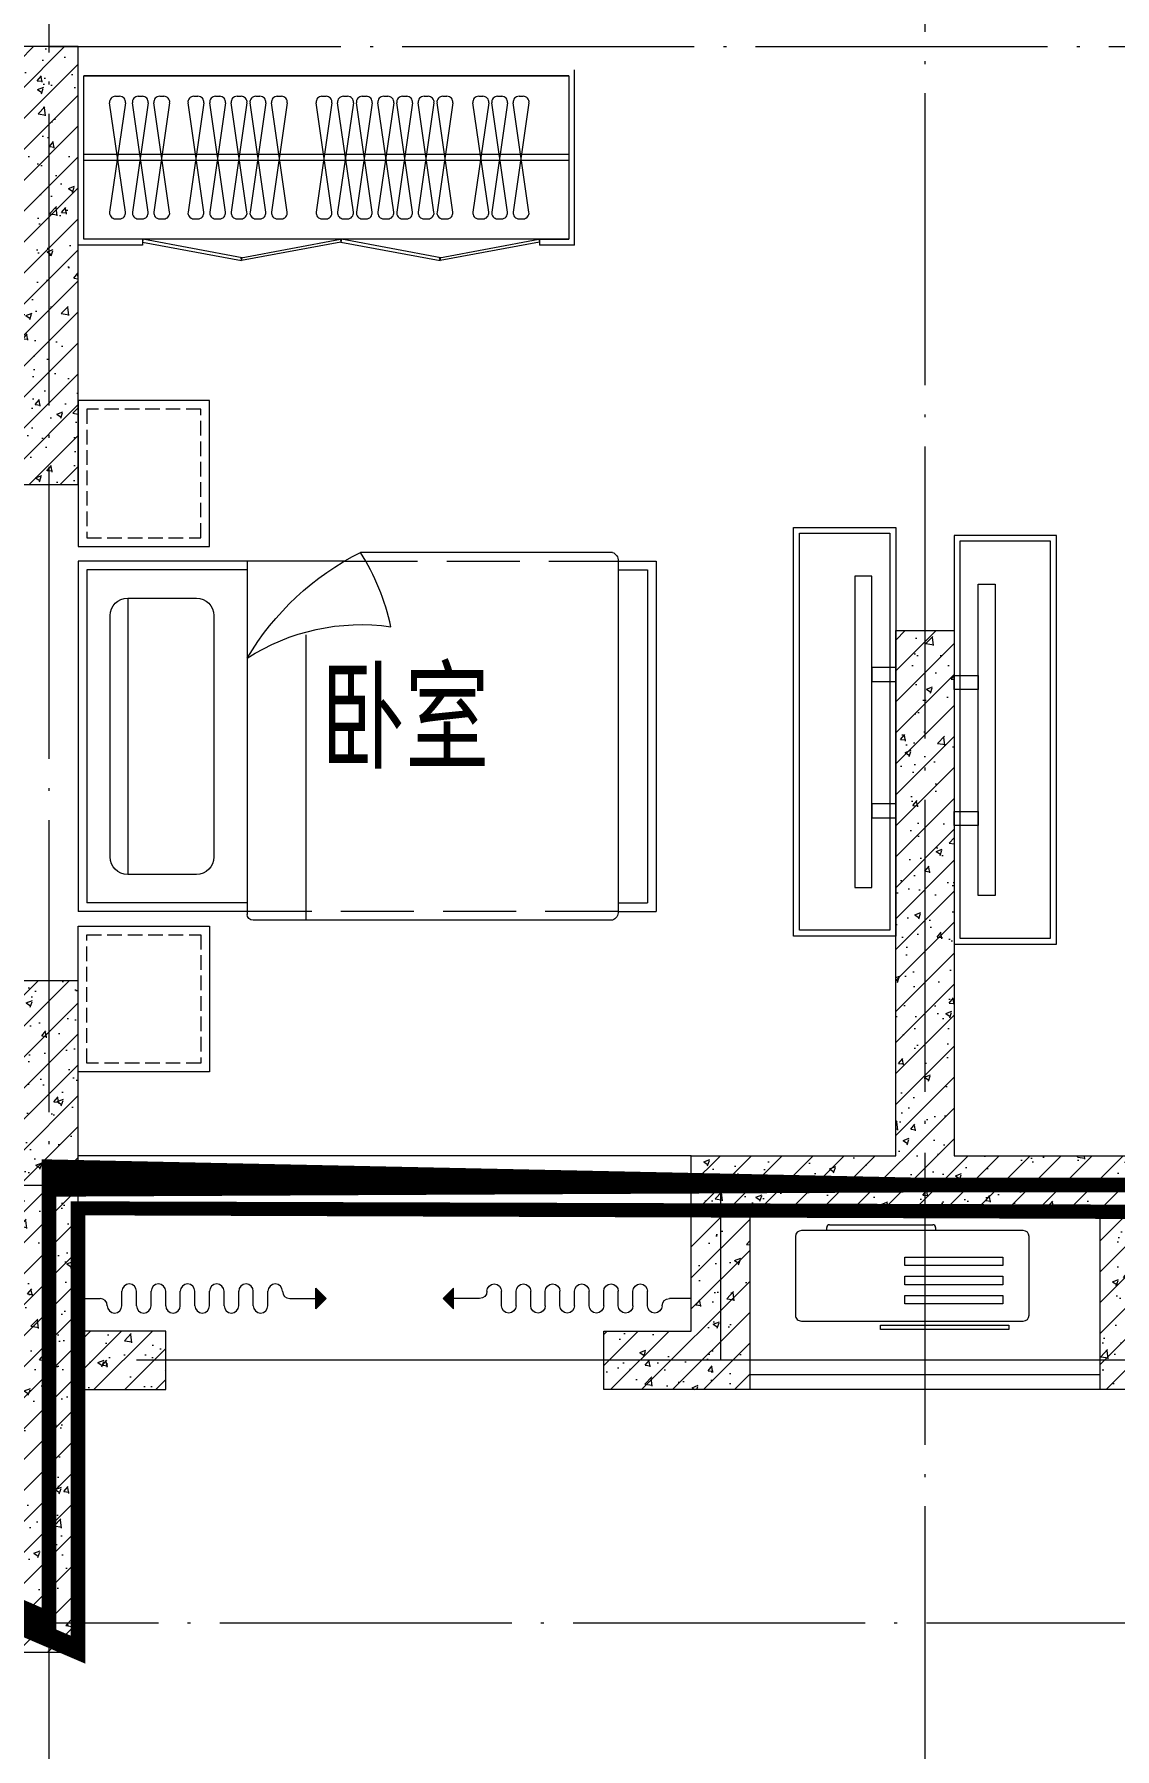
# Model space of a CAD drawing. Extents: x 5393441 to 5456441, y -1528218 to -1483673.
# Drawn here: x 5415291 to 5418991, y -1512931 to -1507058 of the extents above; entities that cross this region are included whole.
import ezdxf
from ezdxf.enums import TextEntityAlignment as Align

# ---------------------------------------------------------------- set-up
doc = ezdxf.new("R2010")
doc.units = 0
doc.header["$LTSCALE"] = 1000
doc.header["$MEASUREMENT"] = 0
doc.linetypes.add('DASH', pattern=[0.35, 0.25, -0.1])
doc.linetypes.add('DOTE', pattern=[2.4200000000000004, 2, -0.2, 0.02, -0.2])
for name, color, linetype, lineweight in [('DOTE', 250, 'DOTE', 5), ('fd', 4, 'Continuous', 5), ('PUB_TEXT', 7, 'Continuous', 5), ('RAIL', 163, 'Continuous', 5), ('WINDOW', 4, 'Continuous', 5), ('剪力墙', 2, 'Continuous', 15), ('剪力墙填充', 8, 'Continuous', 5), ('家具', 159, 'Continuous', 5), ('面积', 190, 'Continuous', 5)]:
    doc.layers.add(name, color=color, linetype=linetype, lineweight=lineweight)
doc.styles.add('_TCH_SPACE', font='simplex_.ttf', dxfattribs={"height": 5, "bigfont": 'GBCBIG'})
doc.styles.add('DIM_FONT', font='细黑一简.ttf', dxfattribs={"width": 0.8})
pattern_1 = [(45, (553807.6401672168, 5985.960819988977), (-53.03300858899106, 53.03300858899107), []), (49.99999999999999, (553807.6401672168, 5985.960819988977), (215.178054780226, -18.82564049477853), [22.5, -247.5]), (355, (553807.6401672168, 5985.960819988977), (-41.6254000839, 225.6576401100035), [18, -198]), (100.4514, (553825.5716712167, 5984.392017988954), (173.5528145142065, 206.8318626182861), [19.12205699999994, -210.3426335999995]), (46.18420000000001, (553807.6401672168, 6045.960819988977), (320.1723145876933, -49.65570429870542), [33.75, -371.25]), (96.63559999999998, (553834.3211907167, 6041.822827889002), (280.398811664611, 292.2353612701325), [28.68308639999996, -315.5138999999993]), (351.1842, (553807.6401672168, 6045.960819988977), (280.3985835400882, 292.2355802775974), [27, -297]), (21, (553837.6401672168, 6030.960819988977), (179.0721156355385, -120.7856671996016), [22.5, -247.5]), (326.0000000000001, (553837.6401672168, 6030.960819988977), (72.99459957647451, 217.5450135140559), [18, -198]), (71.4514, (553852.5628371169, 6020.895338188973), (252.066788574447, 96.75914901298572), [19.122057, -210.3426336]), (37.50000000000001, (553807.6401672168, 5985.960819988977), (3.647956595187201, 99.86815614939344), [0, -195.6, 0, -201, 0, -198.75]), (7.499999999999999, (553807.6401672168, 5985.960819988977), (78.92086123264458, 118.3235135647081), [0, -114.6, 0, -191.1, 0, -75.75]), (327.5, (553740.7401672169, 5985.960819988977), (160.1467308517227, -6.76646152031394), [0, -75, 0, -234, 0, -310.5]), (317.5, (553710.7401672169, 5985.960819988977), (174.9558508027159, 30.03149469969529), [0, -97.5, 0, -155.4, 0, -220.5])]

# ---------------------------------------------------------------- blocks, each defined once
blk = doc.blocks.new('A$C4EB5717C')
at = {"layer": '家具', "color": 8}
for p, q in [((520.3117667576298, 110.0002054055221), (520.3117667576298, 120.0002054055803)), ((893.1474350141361, 120.0002054055221), (893.1474350141361, 110.0002054054639)), ((883.1474350141361, 100.0002054054639), (530.3117667576298, 100.0002054055221))]:
    blk.add_line(p, q, dxfattribs=at)
at = {"layer": '家具'}
blk.add_lwpolyline([(220.000500085258, 120.0002054057649), (980.0005000853247, 120.0002054055122, 0.414213562373517), (1000.000500085331, 140.0002054055343), (1000.000500085032, 410.0002054054835, 0.414213562372746), (980.0005000850335, 430.0002054054614), (220.0005000855657, 430.0002054055245, 0.4142135623727947), (200.0005000855641, 410.0002054055467), (200.0005000852647, 140.0002054057871, 0.4142135623733224)], format="xyb", close=True, dxfattribs=at)
at = {"layer": '家具', "color": 8}
for points in [[(269.2124938257039, 459.1095238242997), (709.030639189994, 459.1095238242997), (709.030639189994, 443.9954681674717), (269.2124938257039, 443.9954681674717)], [(290.3771249873098, 371.5336505089654), (625.9059255968314, 371.5336505089654), (625.9059255968314, 342.5620511712041), (290.3771249873098, 342.5620511712041)], [(290.3771249873098, 305.7317620350514), (625.9059255968314, 305.7317620350514), (625.9059255968314, 276.7601626972901), (290.3771249873098, 276.7601626972901)], [(290.3771249873098, 239.9298735611374), (625.9059255968314, 239.9298735611374), (625.9059255968314, 210.9582742233761), (290.3771249873098, 210.9582742233761)]]:
    blk.add_lwpolyline(points, close=True, dxfattribs=at)
for centre, start, end in [((530.3117667576298, 110.0002054055221), 180, 270), ((883.1474350141361, 110.0002054054639), 270, 0)]:
    blk.add_arc(centre, 10, start, end, dxfattribs=at)
blk = doc.blocks.new('ytjhgkj')
at = {"layer": '家具', "ltscale": 0.5}
blk.add_lwpolyline([(34949.42200023276, 26115.78217387347), (34599.42200023276, 26115.78217387347), (34599.42200023276, 27515.78217387347), (34949.42200023276, 27515.78217387347)], close=True, dxfattribs=at)
at = {"layer": '家具', "color": 251, "ltscale": 40}
for points in [[(34929.42200023276, 26135.78217387347), (34619.42200023276, 26135.78217387347), (34619.42200023276, 27495.78217387347), (34929.42200023276, 27495.78217387347)], [(34739.41414774628, 27348.91477382826), (34681.28702183755, 27348.91477382826), (34681.28702183755, 26282.64944328725), (34739.41414774628, 26282.64944328725)], [(34681.28702183755, 27110.15441524234), (34599.42202354333, 27110.15441524234), (34599.42202354333, 27062.23665620092), (34681.28702183755, 27062.23665620092)], [(34681.28702183755, 26643.83288781889), (34599.42202354333, 26643.83288781889), (34599.42202354333, 26595.91512877747), (34681.28702183755, 26595.91512877747)]]:
    blk.add_lwpolyline(points, close=True, dxfattribs=at)
blk = doc.blocks.new('yigui 321')
at = {"layer": '家具'}
for p, q in [((1503075.748598679, 324974.610068831), (1503075.748598609, 325574.6100688375)), ((1504755.748593681, 325554.6100691526), (1503095.748598612, 325554.6100688336)), ((1504775.748593749, 324974.6100691549), (1504775.74859369, 325574.610069046)), ((1503095.748598679, 324974.6100688336), (1503075.748598679, 324974.610068831)), ((1503295.748575049, 324994.6100688481), (1503095.748598677, 324994.6100688496)), ((1503295.748575051, 324974.6100688481), (1503095.748598679, 324974.6100688496)), ((1503295.748575049, 324994.6100688481), (1503295.748575051, 324974.6100688481)), ((1504655.748574943, 324994.6100690064), (1504755.748593746, 324994.6100691526)), ((1504655.748574943, 324994.6100690064), (1504655.748574945, 324974.6100690064)), ((1504655.748574943, 324994.6100689119), (1504655.748574945, 324974.6100690064)), ((1504775.748593749, 324974.6100691549), (1504655.748574945, 324974.6100690064))]:
    blk.add_line(p, q, dxfattribs=at)
at = {"layer": '家具', "color": 8}
for p, q in [((1503203.673779539, 325484.6100688783), (1503217.986457004, 325484.61006888)), ((1503281.55407831, 325484.6100688874), (1503295.866755775, 325484.610068889)), ((1503355.144769679, 325484.610068896), (1503369.457447145, 325484.6100688977)), ((1503471.963266066, 325484.6100689095), (1503486.275943531, 325484.6100689112)), ((1503546.32236321, 325484.6100689183), (1503560.635040675, 325484.6100689199)), ((1503619.913054579, 325484.6100689268), (1503634.225732045, 325484.6100689285)), ((1503684.304761305, 325484.6100689343), (1503698.61743877, 325484.610068936)), ((1503757.895452674, 325484.6100689428), (1503772.20813014, 325484.6100689445)), ((1503910.748977056, 325484.6100689606), (1503925.061654521, 325484.6100689623)), ((1503984.339668425, 325484.6100689693), (1503998.65234589, 325484.6100689709)), ((1504048.731375151, 325484.6100689767), (1504063.044052616, 325484.6100689783)), ((1504122.32206652, 325484.6100689853), (1504136.634743985, 325484.6100689869)), ((1504186.713773246, 325484.6100689928), (1504201.026450711, 325484.6100689944)), ((1504260.304464615, 325484.6100690013), (1504274.617142081, 325484.610069003)), ((1504324.696171341, 325484.6100690088), (1504339.008848806, 325484.6100690105)), ((1504447.70761234, 325484.6100690232), (1504462.020289805, 325484.6100690248)), ((1504512.099319066, 325484.6100690307), (1504526.411996531, 325484.6100690324)), ((1504585.690010435, 325484.6100690392), (1504600.002687901, 325484.6100690408)), ((1503237.811015021, 325461.9667944805), (1503183.849221572, 325087.2533432778)), ((1503237.811015064, 325087.2533432841), (1503183.849221528, 325461.9667944742)), ((1503315.691313792, 325461.9667944896), (1503261.729520342, 325087.2533432869)), ((1503315.691313835, 325087.2533432932), (1503261.729520299, 325461.9667944833)), ((1503389.282005161, 325461.9667944981), (1503335.320211712, 325087.2533432955)), ((1503389.282005205, 325087.2533433017), (1503335.320211668, 325461.9667944919)), ((1503506.100501548, 325461.9667945118), (1503452.138708099, 325087.253343309)), ((1503506.100501591, 325087.2533433153), (1503452.138708055, 325461.9667945055)), ((1503580.459598691, 325461.9667945204), (1503526.497805242, 325087.2533433177)), ((1503580.459598735, 325087.253343324), (1503526.497805198, 325461.9667945142)), ((1503654.050290061, 325461.9667945289), (1503600.088496611, 325087.2533433263)), ((1503654.050290104, 325087.2533433325), (1503600.088496568, 325461.9667945227)), ((1503718.441996786, 325461.9667945365), (1503664.480203338, 325087.2533433338)), ((1503718.44199683, 325087.2533433401), (1503664.480203294, 325461.9667945302)), ((1503792.032688156, 325461.966794545), (1503738.070894707, 325087.2533433423)), ((1503792.0326882, 325087.2533433486), (1503738.070894663, 325461.9667945388)), ((1503944.886212537, 325461.9667945628), (1503890.924419088, 325087.2533433601)), ((1503944.886212581, 325087.2533433664), (1503890.924419044, 325461.9667945565)), ((1504018.476903907, 325461.9667945714), (1503964.515110457, 325087.2533433687)), ((1504018.47690395, 325087.253343375), (1503964.515110414, 325461.9667945651)), ((1504082.868610632, 325461.9667945789), (1504028.906817183, 325087.2533433762)), ((1504082.868610676, 325087.2533433824), (1504028.90681714, 325461.9667945726)), ((1504156.459302002, 325461.9667945875), (1504102.497508552, 325087.2533433848)), ((1504156.459302045, 325087.2533433911), (1504102.497508509, 325461.9667945812)), ((1504220.851008727, 325461.9667945949), (1504166.889215278, 325087.2533433922)), ((1504220.851008771, 325087.2533433985), (1504166.889215235, 325461.9667945887)), ((1504294.441700097, 325461.9667946036), (1504240.479906647, 325087.2533434008)), ((1504294.44170014, 325087.2533434071), (1504240.479906604, 325461.9667945973)), ((1504358.833406822, 325461.966794611), (1504304.871613374, 325087.2533434083)), ((1504358.833406866, 325087.2533434146), (1504304.87161333, 325461.9667946047)), ((1504481.844847822, 325461.9667946253), (1504427.883054372, 325087.2533434226)), ((1504481.844847865, 325087.2533434289), (1504427.883054329, 325461.966794619)), ((1504546.236554547, 325461.9667946328), (1504492.274761098, 325087.2533434301)), ((1504546.236554591, 325087.2533434364), (1504492.274761055, 325461.9667946266)), ((1504619.827245917, 325461.9667946414), (1504565.865452467, 325087.2533434387)), ((1504619.82724596, 325087.253343445), (1504565.865452424, 325461.9667946351)), ((1504755.748593712, 325284.6100691526), (1503095.748598643, 325284.6100688496)), ((1504755.748593715, 325264.6100691526), (1503095.748598645, 325264.6100688496)), ((1503203.673779588, 325064.6100688783), (1503217.986457053, 325064.61006888)), ((1503281.554078359, 325064.6100688874), (1503295.866755824, 325064.610068889)), ((1503355.144769728, 325064.610068896), (1503369.457447194, 325064.6100688977)), ((1503471.963266115, 325064.6100689095), (1503486.27594358, 325064.6100689112)), ((1503546.322363259, 325064.6100689183), (1503560.635040724, 325064.6100689199)), ((1503619.913054628, 325064.6100689268), (1503634.225732093, 325064.6100689285)), ((1503684.304761354, 325064.6100689343), (1503698.617438819, 325064.610068936)), ((1503757.895452723, 325064.6100689428), (1503772.208130189, 325064.6100689445)), ((1503910.748977104, 325064.6100689606), (1503925.06165457, 325064.6100689623)), ((1503984.339668473, 325064.6100689693), (1503998.652345939, 325064.6100689709)), ((1504048.7313752, 325064.6100689767), (1504063.044052665, 325064.6100689783)), ((1504122.322066569, 325064.6100689853), (1504136.634744034, 325064.6100689869)), ((1504186.713773295, 325064.6100689928), (1504201.02645076, 325064.6100689944)), ((1504260.304464664, 325064.6100690013), (1504274.617142129, 325064.610069003)), ((1504324.69617139, 325064.6100690088), (1504339.008848855, 325064.6100690105)), ((1504447.707612389, 325064.6100690232), (1504462.020289854, 325064.6100690248)), ((1504512.099319115, 325064.6100690307), (1504526.41199658, 325064.6100690324)), ((1504585.690010484, 325064.6100690392), (1504600.002687949, 325064.6100690408))]:
    blk.add_line(p, q, dxfattribs=at)
at = {"layer": '家具'}
for points in [[(1504755.748593746, 324994.6100691526), (1503095.748598687, 324994.6100688496), (1503095.748598622, 325554.610068811), (1504755.748593681, 325554.610069114)], [(1503295.74857505, 324984.7779708306), (1503635.74857503, 324921.6757042198), (1503637.573362296, 324931.5078022377), (1503297.573362316, 324994.6100688483)], [(1503975.748574995, 324984.7779709098), (1503635.74857503, 324921.6757042198), (1503633.923787761, 324931.5078022372), (1503973.923787726, 324994.610068927)], [(1503975.748574999, 324984.7779709098), (1504315.748574979, 324921.6757042989), (1504317.573362245, 324931.5078023169), (1503977.573362265, 324994.6100689275)], [(1504655.748574944, 324984.7779709889), (1504315.748574979, 324921.6757042989), (1504313.92378771, 324931.5078023164), (1504653.923787676, 324994.6100690062)]]:
    blk.add_lwpolyline(points, close=True, dxfattribs=at)
at = {"layer": '家具', "color": 8}
for centre, start, end in [((1503203.673779541, 325464.6100688783), 90.00000001334021, 187.594643355809), ((1503217.986457007, 325464.61006888), 352.4053566591773, 90.00000001334021), ((1503281.554078312, 325464.6100688874), 90.00000001334021, 187.594643355809), ((1503295.866755778, 325464.610068889), 352.4053566591773, 90.00000001334021), ((1503355.144769681, 325464.610068896), 90.00000001334021, 187.594643355809), ((1503369.457447147, 325464.6100688977), 352.4053566591773, 90.00000001334021), ((1503471.963266068, 325464.6100689095), 90.00000001334021, 187.594643355809), ((1503486.275943534, 325464.6100689112), 352.4053566591773, 90.00000001334021), ((1503546.322363212, 325464.6100689183), 90.00000001334021, 187.594643355809), ((1503560.635040677, 325464.6100689199), 352.4053566591773, 90.00000001334021), ((1503619.913054581, 325464.6100689268), 90.00000001334021, 187.594643355809), ((1503634.225732047, 325464.6100689285), 352.4053566591773, 90.00000001334021), ((1503684.304761307, 325464.6100689343), 90.00000001334021, 187.594643355809), ((1503698.617438772, 325464.610068936), 352.4053566591773, 90.00000001334021), ((1503757.895452676, 325464.6100689428), 90.00000001334021, 187.594643355809), ((1503772.208130142, 325464.6100689445), 352.4053566591773, 90.00000001334021), ((1503910.748977058, 325464.6100689606), 90.00000001334021, 187.594643355809), ((1503925.061654523, 325464.6100689623), 352.4053566591773, 90.00000001334021), ((1503984.339668427, 325464.6100689693), 90.00000001334021, 187.594643355809), ((1503998.652345893, 325464.6100689709), 352.4053566591773, 90.00000001334021), ((1504048.731375153, 325464.6100689767), 90.00000001334021, 187.594643355809), ((1504063.044052618, 325464.6100689783), 352.4053566591773, 90.00000001334021), ((1504122.322066522, 325464.6100689853), 90.00000001334021, 187.594643355809), ((1504136.634743988, 325464.6100689869), 352.4053566591773, 90.00000001334021), ((1504186.713773248, 325464.6100689928), 90.00000001334021, 187.594643355809), ((1504201.026450713, 325464.6100689944), 352.4053566591773, 90.00000001334021), ((1504260.304464617, 325464.6100690013), 90.00000001334021, 187.594643355809), ((1504274.617142083, 325464.610069003), 352.4053566591773, 90.00000001334021), ((1504324.696171343, 325464.6100690088), 90.00000001334021, 187.594643355809), ((1504339.008848808, 325464.6100690105), 352.4053566591773, 90.00000001334021), ((1504447.707612342, 325464.6100690232), 90.00000001334021, 187.594643355809), ((1504462.020289808, 325464.6100690248), 352.4053566591773, 90.00000001334021), ((1504512.099319068, 325464.6100690307), 90.00000001334021, 187.594643355809), ((1504526.411996533, 325464.6100690324), 352.4053566591773, 90.00000001334021), ((1504585.690010437, 325464.6100690392), 90.00000001334021, 187.594643355809), ((1504600.002687903, 325464.6100690408), 352.4053566591773, 90.00000001334021), ((1503203.673779586, 325084.6100688783), 172.4053566591773, 270), ((1503217.986457051, 325084.61006888), 270, 7.594643355809026), ((1503281.554078356, 325084.6100688874), 172.4053566591773, 270), ((1503295.866755822, 325084.610068889), 270, 7.594643355809026), ((1503355.144769726, 325084.610068896), 172.4053566591773, 270), ((1503369.457447191, 325084.6100688977), 270, 7.594643355809026), ((1503471.963266113, 325084.6100689095), 172.4053566591773, 270), ((1503486.275943578, 325084.6100689112), 270, 7.594643355809026), ((1503546.322363256, 325084.6100689183), 172.4053566591773, 270), ((1503560.635040722, 325084.6100689199), 270, 7.594643355809026), ((1503619.913054625, 325084.6100689268), 172.4053566591773, 270), ((1503634.225732091, 325084.6100689285), 270, 7.594643355809026), ((1503684.304761351, 325084.6100689343), 172.4053566591773, 270), ((1503698.617438817, 325084.610068936), 270, 7.594643355809026), ((1503757.89545272, 325084.6100689428), 172.4053566591773, 270), ((1503772.208130186, 325084.6100689445), 270, 7.594643355809026), ((1503910.748977102, 325084.6100689606), 172.4053566591773, 270), ((1503925.061654567, 325084.6100689623), 270, 7.594643355809026), ((1503984.339668471, 325084.6100689693), 172.4053566591773, 270), ((1503998.652345937, 325084.6100689709), 270, 7.594643355809026), ((1504048.731375197, 325084.6100689767), 172.4053566591773, 270), ((1504063.044052663, 325084.6100689783), 270, 7.594643355809026), ((1504122.322066566, 325084.6100689853), 172.4053566591773, 270), ((1504136.634744032, 325084.6100689869), 270, 7.594643355809026), ((1504186.713773292, 325084.6100689928), 172.4053566591773, 270), ((1504201.026450758, 325084.6100689944), 270, 7.594643355809026), ((1504260.304464661, 325084.6100690013), 172.4053566591773, 270), ((1504274.617142127, 325084.610069003), 270, 7.594643355809026), ((1504324.696171387, 325084.6100690088), 172.4053566591773, 270), ((1504339.008848853, 325084.6100690105), 270, 7.594643355809026), ((1504447.707612386, 325084.6100690232), 172.4053566591773, 270), ((1504462.020289852, 325084.6100690248), 270, 7.594643355809026), ((1504512.099319112, 325084.6100690307), 172.4053566591773, 270), ((1504526.411996578, 325084.6100690324), 270, 7.594643355809026), ((1504585.690010481, 325084.6100690392), 172.4053566591773, 270), ((1504600.002687947, 325084.6100690408), 270, 7.594643355809026)]:
    blk.add_arc(centre, 20, start, end, dxfattribs=at)
at = {"layer": '家具', "color": 8, "style": 'DIM_FONT', "width": 0.6999999999534339, "flags": 9}
for tag, p, rotation in [('YSIZE', (1503209.480118298, 325259.610068879), 4.764361865560209e-09), ('XSIZE', (1503209.480118298, 325259.610068879), 4.764361865560209e-09), ('YSIZE', (1503360.951108438, 325259.6100688966), 9.528723731120417e-09), ('XSIZE', (1503360.951108438, 325259.6100688966), 9.528723731120417e-09), ('YSIZE', (1503477.769604825, 325259.6100689102), 9.528723731120417e-09), ('XSIZE', (1503477.769604825, 325259.6100689102), 9.528723731120417e-09), ('YSIZE', (1503552.128701969, 325259.6100689189), 4.764361865560209e-09), ('XSIZE', (1503552.128701969, 325259.6100689189), 4.764361865560209e-09), ('YSIZE', (1503625.719393338, 325259.6100689275), 9.528723731120417e-09), ('XSIZE', (1503625.719393338, 325259.6100689275), 9.528723731120417e-09), ('YSIZE', (1503690.111100064, 325259.610068935), 4.764361865560209e-09), ('XSIZE', (1503690.111100064, 325259.610068935), 4.764361865560209e-09), ('YSIZE', (1503763.701791433, 325259.6100689435), 9.528723731120417e-09), ('XSIZE', (1503763.701791433, 325259.6100689435), 9.528723731120417e-09), ('YSIZE', (1503916.555315814, 325259.6100689613), 4.764361865560209e-09), ('XSIZE', (1503916.555315814, 325259.6100689613), 4.764361865560209e-09), ('YSIZE', (1503990.146007184, 325259.6100689699), 4.764361865560209e-09), ('XSIZE', (1503990.146007184, 325259.6100689699), 4.764361865560209e-09), ('YSIZE', (1504054.53771391, 325259.6100689774), 4.764361865560209e-09), ('XSIZE', (1504054.53771391, 325259.6100689774), 4.764361865560209e-09), ('YSIZE', (1504128.128405279, 325259.610068986), 4.764361865560209e-09), ('XSIZE', (1504128.128405279, 325259.610068986), 4.764361865560209e-09), ('YSIZE', (1504192.520112005, 325259.6100689935), 4.764361865560209e-09), ('XSIZE', (1504192.520112005, 325259.6100689935), 4.764361865560209e-09), ('YSIZE', (1504266.110803374, 325259.610069002), 4.764361865560209e-09), ('XSIZE', (1504266.110803374, 325259.610069002), 4.764361865560209e-09), ('YSIZE', (1504330.5025101, 325259.6100690095), 4.764361865560209e-09), ('XSIZE', (1504330.5025101, 325259.6100690095), 4.764361865560209e-09), ('YSIZE', (1504453.513951099, 325259.6100690239), 4.764361865560209e-09), ('XSIZE', (1504453.513951099, 325259.6100690239), 4.764361865560209e-09), ('YSIZE', (1504517.905657825, 325259.6100690313), 9.528723731120417e-09), ('XSIZE', (1504517.905657825, 325259.6100690313), 9.528723731120417e-09), ('YSIZE', (1504591.496349194, 325259.6100690399), 4.764361865560209e-09), ('XSIZE', (1504591.496349194, 325259.6100690399), 4.764361865560209e-09)]:
    blk.add_attdef(tag, p, '', height=0.5, rotation=rotation, dxfattribs=at)
for tag in ['YSIZE', 'XSIZE']:
    blk.add_attdef(tag, (1503287.360417069, 325259.6100688881), '', height=0.5, dxfattribs=at)
blk = doc.blocks.new('bed3')
at = {"layer": '家具'}
for p, q in [((1210394.094669827, -496224.3818300155), (1210394.094669827, -495312.0703545914)), ((1210394.094669827, -495312.0703545914), (1211594.120669827, -495312.070354498)), ((1210424.094669827, -495342.0703545914), (1211564.120669827, -495342.070354498)), ((1210424.094669827, -495891.1655459416), (1210424.094669827, -495342.0703545914)), ((1211564.120669827, -495891.1655458482), (1211564.120669827, -495342.070354498)), ((1211594.120669827, -495891.1655458482), (1211594.120669827, -495312.070354498)), ((1210520.715806596, -495481.9261217935), (1211467.499533057, -495481.9261217001)), ((1210394.127878925, -495891.1655459416), (1211604.120669827, -495891.1655458482)), ((1211624.120669827, -497142.0286346779), (1211624.120669827, -495911.1655458482)), ((1210646.710605355, -496091.5439642526), (1211624.120669827, -496091.543964159)), ((1210364.094669827, -497142.028634771), (1210364.094669827, -496279.130802315)), ((1210394.123699336, -497162.0283123315), (1211594.120669827, -497162.0286322164)), ((1210394.123835272, -497162.0283123318), (1210394.127878925, -497292.0286347712)), ((1210424.123699351, -497162.0283197158), (1210424.126914422, -497262.0286347712)), ((1211564.120669827, -497162.0286346779), (1211564.120669827, -497262.0286346779)), ((1211594.120669827, -497162.0286346779), (1211594.120669827, -497292.0286346779)), ((1210394.127878925, -497292.0286347712), (1211594.120669827, -497292.0286346779)), ((1210424.126914422, -497262.0286347712), (1211564.120669827, -497262.0286346779))]:
    blk.add_line(p, q, dxfattribs=at)
at = {"layer": '家具', "linetype": 'DASH'}
for p, q in [((1211594.120669827, -497162.0286346779), (1211594.120669827, -495891.1655458482)), ((1210394.094669827, -496224.3818300155), (1210394.123835272, -497162.0283123318))]:
    blk.add_line(p, q, dxfattribs=at)
at = {"layer": '家具'}
blk.add_lwpolyline([(1210520.715806596, -495481.9261217935), (1210520.715806596, -495717.3234987406, 0.4142135623730953), (1210580.715806596, -495777.3234987406), (1211407.499533057, -495777.3234986472, 0.414213562373095), (1211467.499533057, -495717.3234986472), (1211467.499533057, -495481.9261217001, 0.414213562373095), (1211407.499533057, -495421.9261217001), (1210580.715806596, -495421.9261217935, 0.414213562373095)], format="xyb", close=True, dxfattribs=at)
blk.add_lwpolyline([(1210726.739818958, -495891.1655459416, 0.1803020398392493), (1210618.732801067, -496382.8613877816, -0.08863692969021798), (1210364.222651679, -496279.1347507581, 28871.27155084922)], format="xyb", dxfattribs=at)
for centre, radius, start, end in [((1211207.359077287, -496703.606658238), 943.9573255325126, 120.6074670314294, 153.2773086982753), ((1211604.120669827, -495911.1655458482), 20, 0, 90), ((1210392.883249238, -497131.3470504247), 30.70632750165869, 200.3566406230752, 272.3152198993276), ((1211595.357698844, -497131.3841744312), 30.66941528179127, 267.6883884876952, 339.691740060469)]:
    blk.add_arc(centre, radius, start, end, dxfattribs=at)
blk = doc.blocks.new('dgfgf')
at = {"layer": '家具'}
blk.add_lwpolyline([(7597.416674697219, -62676.15392832961), (7147.416674697219, -62676.15392832962), (7147.41667469719, -63176.15392832961), (7597.416674697219, -63176.15392832962), (7597.416674697219, -62676.15392832961), (7517.416674697219, -62676.1539283296)], dxfattribs=at)
at = {"layer": '家具', "color": 251, "linetype": 'DASH', "ltscale": 0.2}
blk.add_lwpolyline([(7567.416674697248, -62706.1539283296), (7177.416674697248, -62706.1539283296), (7177.416674697248, -63146.1539283296), (7567.416674697248, -63146.1539283296)], close=True, dxfattribs=at)
blk = doc.blocks.new('A$C50400A6F')
at = {"layer": '家具'}
blk.add_hatch(color=256, dxfattribs=at).paths.add_polyline_path([(814.6446048791113, 14.64463077617984), (814.6446048791113, 85.35530889483925), (849.999943938441, 49.99996983550955)])
for p, q in [((149.999943938441, 24.99996983550955), (149.999943938441, 74.99996983550955)), ((199.999943938441, 24.99996983550955), (199.999943938441, 74.99996983550955)), ((249.999943938441, 24.99996983550955), (249.999943938441, 74.99996983550955)), ((299.999943938441, 24.99996983550955), (299.999943938441, 74.99996983550955)), ((349.999943938441, 24.99996983550955), (349.999943938441, 74.99996983550955)), ((399.999943938441, 24.99996983550955), (399.999943938441, 74.99996983550955)), ((449.999943938441, 24.99996983550955), (449.999943938441, 74.99996983550955)), ((499.999943938441, 24.99996983550955), (499.999943938441, 74.99996983550955)), ((549.999943938441, 24.99996983550955), (549.999943938441, 74.99996983550955)), ((599.999943938441, 24.99996983550955), (599.999943938441, 74.99996983550955)), ((649.999943938441, 24.99996983550955), (649.999943938441, 74.99996983550955)), ((699.999943938441, 74.99996983550955), (699.999943938441, 74.99996983550955)), ((849.999943938441, 49.99996983550955), (814.6446048791113, 85.35530889483925)), ((814.6446048791113, 14.64463077617984), (814.644604879104, 85.35530889484653)), ((-5.606155900750309e-05, 49.99996983550955), (74.99994393844099, 49.99996983550955)), ((99.99994393844099, 24.99996983550955), (99.99994393844099, 24.99996983550955)), ((724.999943938441, 49.99996983550955), (814.644604879104, 49.99996983550955)), ((849.999943938441, 49.99996983550955), (814.6446048791113, 14.64463077617984))]:
    blk.add_line(p, q, dxfattribs=at)
for centre, start, end in [((174.999943938441, 74.99996983550955), 0, 180), ((274.999943938441, 74.99996983550955), 0, 180), ((374.999943938441, 74.99996983550955), 0, 180), ((474.999943938441, 74.99996983550955), 0, 180), ((574.999943938441, 74.99996983550955), 0, 180), ((674.999943938441, 74.99996983550955), 0, 180), ((724.999943938441, 74.99996983550955), 180, 270), ((74.99994393844099, 24.99996983550955), 0, 90), ((124.999943938441, 24.99996983550955), 180, 0), ((224.999943938441, 24.99996983550955), 180, 0), ((324.999943938441, 24.99996983550955), 180, 0), ((424.999943938441, 24.99996983550955), 180, 0), ((524.999943938441, 24.99996983550955), 180, 0), ((624.999943938441, 24.99996983550955), 180, 0)]:
    blk.add_arc(centre, 25, start, end, dxfattribs=at)
blk = doc.blocks.new('jianliqiang')
at = {"layer": '剪力墙填充'}
h = blk.add_hatch(dxfattribs=at)
h.set_pattern_fill('钢筋混凝土', color=256, scale=30, style=0)
h.set_pattern_definition(pattern_1)
h.paths.add_polyline_path([(3225272.603503796, -531867.5624389844), (3225272.603504102, -533367.5624389844), (3225472.609330975, -533367.5364387603), (3225472.609330901, -531867.5624389744)])
h = blk.add_hatch(dxfattribs=at)
h.set_pattern_fill('钢筋混凝土', color=256, scale=30, style=0)
h.set_pattern_definition(pattern_1)
h.paths.add_polyline_path([(3228272.603499625, -533867.5624216925), (3228472.603504688, -533867.5624216748), (3228472.603504834, -535667.5624216748), (3229172.603498084, -535667.5624216096), (3229172.603498084, -536267.562438746), (3229272.603498966, -536267.5624387395), (3229272.603498979, -536467.5624387427), (3228972.603498976, -536467.5624389104), (3228972.60349892, -535867.5624388657), (3227772.603432237, -535867.5624389434), (3227772.603499605, -536467.5624387562), (3227272.603501467, -536467.562438963), (3227272.603501456, -536267.562438963), (3227572.603498991, -536267.5624389462), (3227572.603499006, -535667.5624389595), (3228272.603499494, -535667.5624217079)])
h = blk.add_hatch(dxfattribs=at)
h.set_pattern_fill('钢筋混凝土', color=256, scale=30, style=0)
h.set_pattern_definition([(45, (-341402.2223079512, -2.464163117110729e-05), (-53.03300858899106, 53.03300858899107), []), (49.99999999999999, (-341402.2223079512, -2.464163117110729e-05), (215.178054780226, -18.82564049477853), [22.5, -247.5]), (355, (-341402.2223079512, -2.464163117110729e-05), (-41.6254000839, 225.6576401100035), [18, -198]), (100.4514, (-341384.2908039512, -1.56882664153818), (173.5528145142065, 206.8318626182861), [19.12205699999999, -210.3426335999999]), (46.18420000000001, (-341402.2223079512, 59.99997535836883), (320.1723145876933, -49.65570429870542), [33.75, -371.25]), (96.6356, (-341375.5412844513, 55.86198325839359), (280.398811664611, 292.2353612701325), [28.6830864, -315.5139]), (351.1842, (-341402.2223079512, 59.99997535836883), (280.3985835400882, 292.2355802775974), [27, -297]), (21, (-341372.2223079512, 44.99997535836883), (179.0721156355385, -120.7856671996016), [22.5, -247.5]), (326.0000000000001, (-341372.2223079512, 44.99997535836883), (72.99459957647451, 217.5450135140559), [18, -198]), (71.4514, (-341357.2996380511, 34.93449355848134), (252.066788574447, 96.75914901298572), [19.122057, -210.3426336]), (37.50000000000001, (-341402.2223079512, -2.464163117110729e-05), (3.647956595187201, 99.86815614939344), [0, -195.6, 0, -201, 0, -198.75]), (7.499999999999999, (-341402.2223079512, -2.464163117110729e-05), (78.92086123264458, 118.3235135647081), [0, -114.6, 0, -191.1, 0, -75.75]), (327.5, (-341469.1223079511, -2.464163117110729e-05), (160.1467308517227, -6.76646152031394), [0, -75, 0, -234, 0, -310.5]), (317.5, (-341499.1223079511, -2.464163117110729e-05), (174.9558508027159, 30.03149469969529), [0, -97.5, 0, -155.4, 0, -220.5])])
h.paths.add_polyline_path([(3225272.603504078, -537367.5624390729), (3225472.603504078, -537367.5624390629), (3225472.603504031, -536467.5624390626), (3225772.603501467, -536467.5624390459), (3225772.603501456, -536267.5624390463), (3225472.603504022, -536267.5624390626), (3225472.603504022, -535067.5624390626), (3225272.60350396, -535067.5624390729), (3225272.627019246, -535667.5624393714), (3225272.627019252, -535867.56243938), (3225272.603504001, -535867.562439071)])
at = {"layer": '剪力墙'}
for points in [[(3225272.603503796, -531867.5624389844), (3225272.603504102, -533367.5624389844), (3225472.609330975, -533367.5364387603), (3225472.609330901, -531867.5624389744)], [(3228272.603499625, -533867.5624216925), (3228472.603504688, -533867.5624216748), (3228472.603504834, -535667.5624216748), (3229172.603498084, -535667.5624216096), (3229172.603498084, -536267.562438746), (3229272.603498966, -536267.5624387395), (3229272.603498979, -536467.5624387427), (3228972.603498976, -536467.5624389104), (3228972.60349892, -535867.5624388657), (3227772.603432237, -535867.5624389434), (3227772.603499605, -536467.5624387562), (3227272.603501467, -536467.562438963), (3227272.603501456, -536267.562438963), (3227572.603498991, -536267.5624389462), (3227572.603499006, -535667.5624389595), (3228272.603499494, -535667.5624217079)]]:
    blk.add_lwpolyline(points, close=True, dxfattribs=at)
for points in [[(3225272.603504078, -537367.5624390729), (3225472.603504078, -537367.5624390629), (3225472.603504031, -536467.5624390626), (3225772.603501467, -536467.5624390459), (3225772.603501456, -536267.5624390463), (3225472.603504022, -536267.5624390626), (3225472.603504022, -535067.5624390626), (3225272.60350396, -535067.5624390729), (3225272.627019242, -535667.5624390708), (3225272.627019246, -535667.5624393714), (3225272.627019252, -535867.56243938), (3225272.603504001, -535867.562439071), (3225272.603504001, -537367.562439068)], [(3227772.60349897, -535867.5624389434), (3228472.603499801, -535867.5624216218), (3228972.603498952, -535867.5624216194)]]:
    blk.add_lwpolyline(points, dxfattribs=at)

msp = doc.modelspace()

# ---------------------------------------------------------------- linework, layer by layer
at = {"layer": 'DOTE', "linetype": 'DOTE', "ltscale": 0.5}
for p, q in [((5415341.184810389, -1503700.437121197), (5415341.184812088, -1515828.965765241)), ((5418341.184805833, -1506050.437120807), (5418341.184806889, -1515828.965764971)), ((5415341.184810866, -1507100.437122355), (5421641.184811364, -1507100.437120314)), ((5400196.110401298, -1511000.437123073), (5415341.184811412, -1511000.437121286)), ((5415341.184811465, -1511000.437121286), (5418741.184806361, -1511000.437120814)), ((5417641.184806381, -1511000.437120983), (5417641.184806447, -1511600.437120966)), ((5418741.184806376, -1511000.437120814), (5421641.184811322, -1511000.437120241)), ((5400196.110401433, -1512500.437123319), (5421641.184811464, -1512500.437120314))]:
    msp.add_line(p, q, dxfattribs=at)
at = {"layer": 'DOTE', "linetype": 'DOTE'}
for p, q in [((5417641.184806447, -1511600.437120966), (5415341.184811491, -1511600.437121284)), ((5419041.18480644, -1511600.437120772), (5417641.184806447, -1511600.437120966))]:
    msp.add_line(p, q, dxfattribs=at)
at = {"layer": 'RAIL'}
for p, q in [((5418941.184806218, -1511650.437120781), (5417741.184806304, -1511650.437120913)), ((5418941.184806222, -1511700.437120781), (5417741.184806308, -1511700.437120913))]:
    msp.add_line(p, q, dxfattribs=at)
at = {"layer": 'WINDOW'}
msp.add_line((5417541.184806097, -1510900.437120883), (5415441.184811179, -1510900.437121155), dxfattribs=at)
at = {"layer": '面积', "const_width": 50}
msp.add_lwpolyline([(5411441.184813662, -1511000.437160149), (5411941.184812492, -1511000.43716012), (5415341.184810834, -1512500.437159878), (5415341.184810823, -1511000.437159953), (5418341.184805781, -1511000.437159725), (5421641.184810678, -1511000.437159708), (5421641.1848111, -1504700.437159653), (5419841.184810101, -1504700.437159811), (5418341.184805624, -1506050.437159743), (5418341.184806133, -1504700.437159943), (5418341.1848065, -1503700.437159713), (5411441.184813663, -1503700.437121668), (5411441.184813662, -1511000.437160149)], close=True, dxfattribs=at)
at = {"layer": '面积', "color": 1, "const_width": 50}
msp.add_lwpolyline([(5411941.184813653, -1511100.437163976), (5415441.18481186, -1512600.437164147), (5415441.18481192, -1511100.437164739), (5421641.184811465, -1511100.437164981), (5427841.184811009, -1511100.437164739), (5427841.184811069, -1512600.437164147), (5431341.184809276, -1511100.437163976), (5431941.184809273, -1511100.4371642), (5431941.184809218, -1509700.437119812), (5435641.184809165, -1508200.437119658), (5435841.184809165, -1508200.437163853)], dxfattribs=at)

# ---------------------------------------------------------------- block references
at = {"layer": 'fd'}
msp.add_blockref('jianliqiang', (2189968.581305367, -975232.8746567525), dxfattribs=at)
at = {"layer": '家具'}
for name, p, rotation in [('dgfgf', (5408294.53384174, -1445636.715380221), 359.9993053550872), ('ytjhgkj', (5452840.605953672, -1482631.694231528), 180.0000000200103), ('A$C4EB5717C', (5418897.999650666, -1511036.198171957), 180.0000000066701)]:
    msp.add_blockref(name, p, dxfattribs=dict(at, rotation=rotation))
at = {"layer": '家具', "xscale": -1}
for name, p, rotation in [('ytjhgkj', (5383841.762810098, -1482659.008296433), 180.0000000066701), ('bed3', (4920129.113255668, -298468.8614342007), 90), ('dgfgf', (5408294.533879225, -1573289.222541686), 180.0006946849335)]:
    msp.add_blockref(name, p, dxfattribs=dict(at, rotation=rotation))
at = {"layer": '家具'}
msp.add_blockref('A$C50400A6F', (5415441.184867305, -1511438.875904458), dxfattribs=at)
at = {"layer": '家具', "xscale": -1}
msp.add_blockref('A$C50400A6F', (5417541.161428481, -1511438.875904271), dxfattribs=at)
at = {"layer": '面积', "rotation": 359.9999999899949}
msp.add_blockref('yigui 321', (3912365.436153453, -1832755.046929955), dxfattribs=at)

# ---------------------------------------------------------------- texts
at = {"layer": 'PUB_TEXT', "style": '_TCH_SPACE', "width": 0.7058823529411765}
msp.add_text('卧室', height=300, rotation=359.9999999929968, dxfattribs=at).set_placement((5416560.463653199, -1509543.274944041), align=Align.CENTER)

doc.saveas('drawing.dxf')
